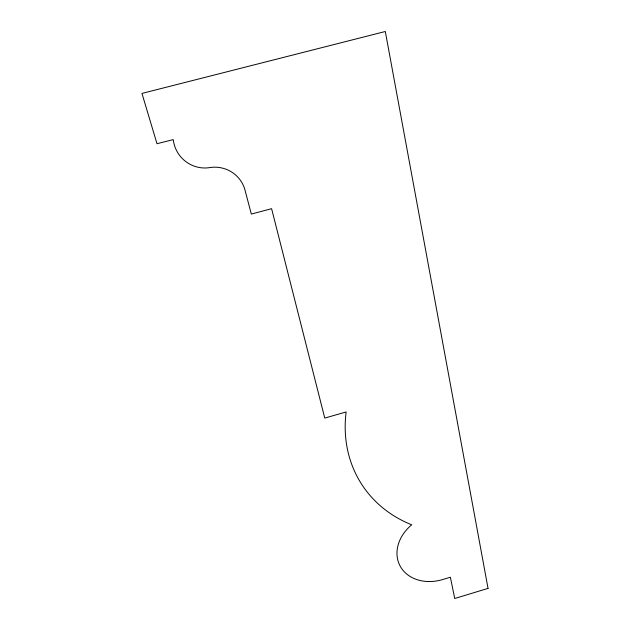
<?xml version="1.0" encoding="UTF-8"?>
<svg xmlns="http://www.w3.org/2000/svg" width="630" height="630" viewBox="0 0 630 630"><rect width="100%" height="100%" fill="white"/><g stroke="black" fill="none" stroke-linecap="round" stroke-linejoin="round"><path stroke-width="0.94" d="M488.045 588.388L454.726 598.5L450.371 577.23L442.016 579.75A40.336 32.429 -25.7 0 1 400.255 566.275A40.336 32.429 -25.7 0 1 411.713 524.798A141.214 119.164 -33.7 0 1 346.13 411.973L324.757 418.076L271.601 208.672L251.331 214.082L244.905 189.724A31.043 30.429 6.4 0 0 209.916 167.564A31.461 30.807 50.1 0 1 173.329 140.143L173.187 139.624L156.988 143.711L141.955 93.421L385.308 31.5L488.045 588.388"/></g></svg>
